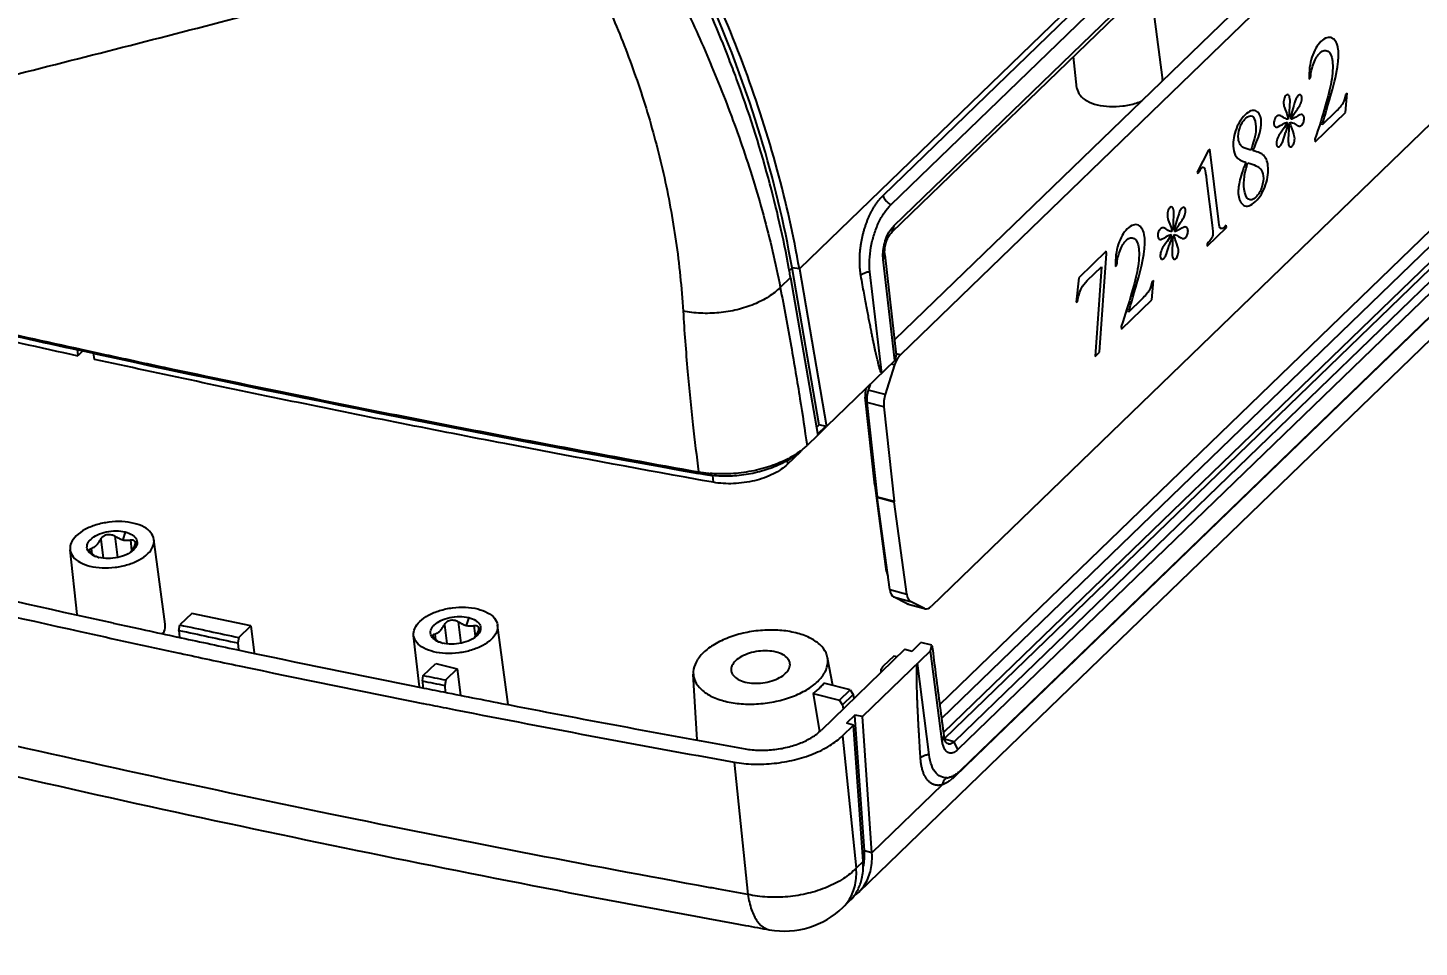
# Model space of a CAD drawing. Header units: millimetres. Extents: x 0 to 4083, y 0 to 1644.
# Drawn here: x 3794.7 to 3868.8, y 1291.4 to 1340.3 of the extents above; entities that cross this region are included whole.
import ezdxf

# ---------------------------------------------------------------- set-up
doc = ezdxf.new("R2010")
doc.units = ezdxf.units.MM
doc.layers.get('0').update_dxf_attribs({"linetype": 'CONTINUOUS'})
doc.layers.get('Defpoints').update_dxf_attribs({"linetype": 'CONTINUOUS'})
doc.layers.add('dim', color=3, linetype='CONTINUOUS', lineweight=9)
doc.styles.add('longtou', font='romand.shx', dxfattribs={"width": 0.8, "bigfont": 'fangsong.shx'})
doc.dimstyles.new('YanXiu', dxfattribs={"dimtxt": 2.5, "dimasz": 2.2, "dimexe": 1, "dimexo": 0, "dimgap": 0.66, "dimtad": 0, "dimzin": 0, "dimdsep": 46, "dimtxsty": 'longtou', "dimblk": 'CLOSEDBLANK', "dimcen": 0, "dimclrd": 3, "dimclre": 3, "dimclrt": 7, "dimadec": 0, "dimazin": 0, "dimtfac": 1, "dimtdec": 4, "dimtofl": 0, "dimtmove": 0, "dimatfit": 3, "dimldrblk": 'CLOSEDBLANK', "dimfxl": 0, "dimtolj": 1, "dimtzin": 0, "dimlwd": 0, "dimlwe": 0, "dimarcsym": 0})

# ---------------------------------------------------------------- blocks, each defined once
blk = doc.blocks.new('u8')
at = {"color": 7, "linetype": 'Continuous'}
for p, q in [((84.272, 107.312), (39.076, 63.592)), ((44.043, 67.956), (77.932, 100.737)), ((44.494, 67.394), (78.43, 100.222)), ((44.54, 65.76), (79.933, 99.996)), ((44.658, 66.138), (80.051, 100.374)), ((78.995, 92.566), (44.703, 59.394)), ((80.013, 92.334), (45.048, 58.512)), ((60.556, 74.912), (59.892, 79.926)), ((81.831, 77.442), (46.866, 43.619)), ((55.489, 74.294), (55.282, 76.151)), ((87.785, 70.449), (42.589, 26.73)), ((47.376, 37.819), (81.159, 70.498)), ((47.484, 36.991), (81.925, 70.307)), ((47.651, 35.814), (83.025, 70.033)), ((47.592, 36.161), (82.027, 69.471)), ((83.644, 69.879), (48.233, 35.625)), ((83.864, 69.417), (48.453, 35.163)), ((83.679, 67.827), (48.268, 33.573)), ((83.667, 67.839), (48.595, 33.912)), ((44.658, 66.138), (44.54, 65.76)), ((44.036, 64.144), (44.129, 64.426)), ((44.129, 64.43), (44.806, 58.491)), ((38.642, 63.663), (38.464, 63.49)), ((39.076, 63.592), (38.642, 63.663)), ((40.25, 54.36), (38.642, 63.663)), ((39.076, 63.592), (40.687, 54.267)), ((43.957, 57.431), (43.248, 63.42)), ((44.72, 58.169), (44.036, 64.144)), ((38.554, 63.087), (37.946, 62.499)), ((38.554, 63.087), (40.165, 53.762)), ((-3.748, 58.917), (-3.502, 58.863)), ((-3.278, 58.762), (-3.592, 58.459)), ((-3.18, 58.71), (-3.519, 58.784)), ((-3.502, 58.863), (-3.163, 58.789)), ((-2.542, 58.57), (-3.18, 58.71)), ((-3.163, 58.789), (-2.881, 58.727)), ((-2.881, 58.727), (-2.525, 58.649)), ((-2.615, 58.245), (-2.673, 58.627)), ((44.806, 58.491), (44.72, 58.169)), ((45.048, 58.512), (44.797, 58.571)), ((44.72, 58.169), (40.687, 54.267)), ((44.712, 57.917), (44.156, 56.17)), ((44.712, 57.917), (44.51, 57.965)), ((42.976, 56.013), (43.068, 55.99)), ((43.548, 50.811), (42.976, 56.013)), ((43.255, 56.752), (43.152, 56.426)), ((44.156, 56.17), (43.152, 56.426)), ((43.21, 56.708), (43.239, 56.701)), ((44.071, 55.437), (43.067, 55.693)), ((43.067, 55.693), (43.68, 50.115)), ((44.071, 55.437), (44.685, 49.851)), ((40.238, 54.363), (40.086, 54.217)), ((40.687, 54.267), (40.237, 54.363)), ((40.165, 53.762), (39.529, 53.147)), ((40.626, 54.28), (40.154, 53.823)), ((40.163, 53.764), (40.685, 54.27)), ((38.383, 52.043), (39.158, 52.792)), ((38.359, 52.27), (38.383, 52.043)), ((33.357, 51.084), (33.039, 51.141)), ((33.422, 51.437), (33.104, 51.494)), ((33.986, 50.971), (33.357, 51.084)), ((33.422, 51.437), (33.406, 51.556)), ((33.932, 51.376), (33.986, 50.971)), ((43.548, 50.811), (43.605, 50.796)), ((43.552, 50.782), (43.609, 50.767)), ((44.236, 45.688), (43.552, 50.782)), ((43.68, 50.115), (44.685, 49.851)), ((43.684, 50.086), (44.689, 49.822)), ((44.418, 44.624), (43.684, 50.086)), ((45.424, 44.353), (44.689, 49.822)), ((-1.411, 47.791), (-1.254, 46.525)), ((-0.79, 48.033), (-0.935, 47.569)), ((-3.625, 43.152), (-4.052, 46.983)), ((-2.806, 47.06), (-2.762, 46.741)), ((-2.233, 47.614), (-2.093, 46.491)), ((-0.483, 47.56), (-0.416, 46.928)), ((1.576, 42.576), (0.911, 47.589)), ((44.236, 45.688), (44.276, 45.677)), ((44.418, 44.624), (45.424, 44.353)), ((44.645, 44.193), (45.651, 43.922)), ((45.457, 43.78), (44.645, 44.193)), ((45.457, 43.78), (46.471, 43.505)), ((45.504, 43.762), (45.457, 43.78)), ((45.504, 43.762), (46.469, 43.5)), ((46.471, 43.505), (45.651, 43.922)), ((3.15, 43.218), (2.446, 42.536)), ((6.637, 42.472), (3.15, 43.218)), ((19.526, 42.968), (19.381, 42.504)), ((46.471, 43.505), (46.518, 43.487)), ((-1.501, 42.648), (-0.755, 42.484)), ((-0.755, 42.484), (0.086, 42.301)), ((0.086, 42.301), (0.404, 42.231)), ((2.389, 42.214), (2.446, 42.536)), ((2.389, 42.214), (2.424, 41.809)), ((5.933, 41.79), (6.637, 42.472)), ((6.637, 42.472), (6.832, 40.874)), ((17.511, 41.995), (17.554, 41.676)), ((18.083, 42.549), (18.223, 41.426)), ((18.905, 42.726), (19.062, 41.46)), ((19.833, 42.495), (19.901, 41.863)), ((21.849, 37.834), (21.227, 42.524)), ((5.933, 41.79), (5.876, 41.467)), ((5.876, 41.467), (5.911, 41.062)), ((16.603, 38.875), (16.264, 41.918)), ((45.745, 40.986), (46.267, 41.491)), ((46.92, 41.329), (46.267, 41.491)), ((46.831, 41.007), (46.92, 41.329)), ((46.92, 41.329), (46.96, 41.024)), ((2.414, 40.866), (2.453, 40.858)), ((45.318, 41.092), (40.362, 36.298)), ((41.047, 38.957), (40.743, 40.597)), ((42.803, 37.11), (46.831, 41.007)), ((44.656, 40.693), (44.034, 40.09)), ((44.854, 40.643), (44.656, 40.693)), ((45.318, 41.092), (45.745, 40.986)), ((47.53, 35.635), (46.831, 41.007)), ((16.781, 39.221), (16.838, 39.543)), ((16.838, 39.543), (17.572, 40.254)), ((17.572, 40.254), (18.842, 39.937)), ((18.842, 39.937), (18.162, 39.279)), ((18.842, 39.937), (19.042, 38.376)), ((33.037, 35.736), (32.806, 39.629)), ((43.886, 39.771), (43.89, 39.711)), ((46.75, 34.845), (46.068, 40.269)), ((16.781, 39.221), (16.814, 38.832)), ((18.162, 39.279), (18.105, 38.957)), ((18.105, 38.957), (18.139, 38.561)), ((42.084, 38.698), (40.52, 39.088)), ((41.452, 38.088), (42.084, 38.698)), ((42.084, 38.698), (42.254, 38.426)), ((16.817, 37.891), (16.858, 37.883)), ((39.888, 38.478), (41.452, 38.088)), ((39.888, 38.478), (40.263, 36.217)), ((41.62, 37.812), (41.452, 38.088)), ((41.62, 37.812), (42.254, 38.426)), ((42.254, 38.426), (42.3, 38.172)), ((41.62, 37.812), (41.663, 37.556)), ((42.365, 37.203), (41.87, 36.724)), ((42.803, 37.11), (42.365, 37.203)), ((42.928, 29.165), (42.365, 37.203)), ((43.367, 29.051), (42.803, 37.11)), ((41.631, 35.977), (42.28, 36.605)), ((42.28, 36.605), (41.87, 36.724)), ((42.844, 28.546), (42.28, 36.605)), ((41.631, 35.977), (42.437, 28.152)), ((47.53, 35.635), (47.621, 35.943)), ((48.233, 35.625), (47.663, 35.767)), ((48.453, 35.163), (48.233, 35.625)), ((35.226, 34.415), (36.029, 26.591)), ((47.531, 33.079), (43.367, 29.051)), ((42.928, 29.165), (42.809, 29.05)), ((43.367, 29.051), (42.928, 29.165)), ((42.844, 28.546), (42.437, 28.152)), ((33.887, 26.978), (33.811, 26.992)), ((33.913, 26.973), (33.887, 26.978)), ((34.289, 26.905), (33.913, 26.973)), ((42.067, 26.225), (41.66, 25.831)), ((37.3, 24.504), (37.3, 24.504))]:
    blk.add_line(p, q, dxfattribs=at)
at = {"color": 4, "linetype": 'Continuous'}
for p, q in [((69.226, 74.819), (69.307, 74.896)), ((71.369, 72.84), (71.468, 73.993)), ((71.468, 73.993), (71.383, 73.91)), ((69.581, 71.111), (71.369, 72.84)), ((70.781, 72.883), (69.989, 72.117)), ((65.779, 70.622), (65.354, 70.765)), ((69.563, 71.263), (69.581, 71.111)), ((63.275, 70.611), (62.607, 69.314)), ((63.348, 70.682), (63.275, 70.611)), ((63.855, 66.535), (63.348, 70.682)), ((62.607, 69.314), (62.655, 69.234)), ((63.162, 68.831), (63.485, 66.185)), ((63.201, 64.94), (64.342, 66.043)), ((64.342, 66.043), (64.326, 66.177)), ((63.185, 65.074), (63.201, 64.94)), ((57.227, 64.647), (55.6, 63.074)), ((56.827, 58.66), (57.244, 64.51)), ((57.244, 64.51), (57.227, 64.647)), ((56.106, 62.904), (56.941, 63.711)), ((56.941, 63.711), (56.576, 58.418)), ((57.773, 63.739), (57.853, 63.817)), ((55.6, 63.074), (55.451, 61.631)), ((59.915, 61.761), (60.015, 62.913)), ((60.015, 62.913), (59.93, 62.831)), ((58.128, 60.032), (59.915, 61.761)), ((59.327, 61.803), (58.535, 61.037)), ((55.451, 61.631), (55.521, 61.654)), ((58.109, 60.184), (58.128, 60.032)), ((44.72, 58.169), (44.806, 58.491)), ((56.576, 58.418), (56.827, 58.66))]:
    blk.add_line(p, q, dxfattribs=at)
for centre, start, end in [((71.933, 70.494), 156.5701, 164.23491), ((65.061, 63.847), 156.57003, 164.2349)]:
    blk.add_arc(centre, 4.272, start, end, dxfattribs=at)
at = {"color": 7, "linetype": 'Continuous'}
for centre, radius, start, end in [((-21.346, 52.736), 60.787, 9.9764, 10.31536), ((-21.05, 52.788), 60.487, 9.80333, 9.97626), ((196.449, 970.614), 933.499, 257.206985, 257.630587), ((196.546, 972.635), 935.414, 257.228592, 257.635864), ((196.547, 967.824), 931.129, 257.163216, 257.587885), ((204.961, 1010.549), 974.331, 257.703535, 259.840745), ((36.558, 56.27), 4.312, 306.69546, 309.61332), ((36.843, 55.928), 3.866, 309.59252, 314.0043), ((34.388, 58.664), 7.191, 259.85104, 261.58954), ((34.418, 58.864), 7.394, 261.58508, 262.33083), ((34.459, 59.179), 7.712, 262.34566, 265.15048), ((195.515, 939.099), 917.845, 256.105531, 257.604946), ((194.686, 938.058), 917.562, 256.140405, 257.529449), ((-2.55, 47.182), 0.512, 211.23656, 212.88082), ((-2.959, 47.671), 0.629, 284.09708, 296.08378), ((-0.835, 47.538), 0.779, 322.47069, 325.64571), ((-2.144, 47.652), 1.138, 238.83387, 243.89045), ((-2.099, 47.742), 1.239, 243.84331, 245.32927), ((-2.064, 47.82), 1.325, 245.34812, 248.40313), ((-1.914, 48.271), 1.8, 254.96436, 256.00464), ((200.364, 963.355), 943.488, 257.524495, 257.888962), ((201.175, 964.516), 943.885, 257.718946, 257.836787), ((202.29, 967.513), 946.647, 257.809214, 258.025048), ((202.298, 967.642), 946.447, 257.80962, 258.025501), ((17.357, 42.606), 0.629, 284.09708, 296.08379), ((19.481, 42.473), 0.779, 322.47069, 325.64571), ((202.283, 969.666), 949.152, 257.836895, 258.052556), ((17.766, 42.117), 0.512, 211.23656, 212.88082), ((18.172, 42.587), 1.138, 238.83387, 243.89045), ((18.217, 42.677), 1.239, 243.84331, 245.32927), ((18.252, 42.755), 1.325, 245.34812, 248.40313), ((18.402, 43.206), 1.8, 254.96436, 256.00464), ((202.23, 972.034), 952.366, 257.89116, 258.105702), ((204.906, 982.145), 961.904, 258.053589, 258.716805), ((204.792, 984.255), 964.852, 258.106407, 258.765614), ((44.186, 39.796), 0.301, 184.63823, 194.69043), ((208.043, 997.817), 977.887, 258.79532, 259.029392), ((210.19, 1011.656), 992.779, 258.848489, 259.84937), ((210.986, 1013.139), 993.489, 259.030943, 259.848168), ((48.394, 35.998), 0.772, 195.79183, 201.39751), ((47.74, 34.337), 0.848, 275.3305, 279.64891), ((47.739, 34.345), 0.855, 279.64233, 285.07435), ((46.565, 35.237), 2.378, 305.80007, 307.18169), ((46.494, 35.331), 2.495, 307.17531, 307.71908), ((40.057, 28.874), 2.878, 347.64096, 353.31564), ((40.956, 28.415), 2.347, 304.496, 308.0951), ((40.955, 28.414), 2.346, 308.12138, 314.15108), ((40.31, 28.006), 2.504, 331.12486, 332.08857), ((40.269, 28.027), 2.55, 332.09755, 335.09433), ((38.184, 29.425), 5, 259.81567, 314.0598), ((39.97, 27.571), 2.426, 314.18669, 328.84614)]:
    blk.add_arc(centre, radius, start, end, dxfattribs=at)
for centre, major_axis, ratio, start_param, end_param in [((335.047, 1546.902), (-219.493, 6990.11), 0.056349, -4.499635, -4.49958), ((45.151, 57.675), (0.242, 0.97), 0.488808, 6.947807, 7.724353), ((43.5, 56.504), (0.242, 0.97), 0.488839, -4.592914, -4.06515), ((43.591, 56.184), (0.242, 0.97), 0.488839, 1.441489, 2.218036), ((44.595, 55.928), (0.242, 0.97), 0.488839, 1.441489, 2.218036), ((44.072, 51.302), (0.242, 0.97), 0.488782, -4.065036, -4.030135), ((44.205, 50.606), (0.242, 0.97), 0.488782, -4.065036, -4.030135), ((45.209, 50.342), (0.242, 0.97), 0.488782, -4.065036, -4.030135), ((44.757, 46.208), (0.242, 0.97), 0.488717, -4.030068, -3.686478), ((44.938, 45.144), (0.242, 0.97), 0.488717, -4.030068, -3.253521), ((45.944, 44.873), (0.242, 0.97), 0.488717, -4.030068, -3.253521), ((46.764, 44.456), (0.242, 0.97), 0.48869, -3.150659, -2.477047)]:
    blk.add_ellipse(centre, major_axis=major_axis, ratio=ratio, start_param=start_param, end_param=end_param, dxfattribs=at)
for points, start_tangent, end_tangent in [([(34.92, 76.01), (32.873, 80.803), (29.856, 86.645)], (-0.361393, 0.932414), (-0.493185, 0.869925)), ([(38.642, 63.663), (36.78, 71.447), (33.885, 79.291), (30.151, 86.793)], (-0.170266, 0.985398), (-0.490285, 0.871562)), ([(39.076, 63.592), (37.768, 69.464), (35.868, 75.391), (33.395, 81.308), (30.379, 87.15)], (-0.170266, 0.985398), (-0.493185, 0.869925)), ([(-17.016, 76.583), (-10.055, 78.312), (-3.048, 80.089), (4.006, 81.915), (11.103, 83.789), (18.244, 85.711), (19.003, 85.918)], (0.971125, 0.238572), (0.964893, 0.262644)), ([(28.899, 85.719), (29.854, 83.982), (30.782, 82.218), (31.684, 80.424), (32.558, 78.593), (33.399, 76.726), (34.203, 74.821), (34.965, 72.875), (35.681, 70.888), (36.345, 68.857), (36.949, 66.779), (37.488, 64.651), (37.946, 62.499)], (0.490065, -0.871686), (0.189038, -0.98197)), ([(25.435, 83.704), (26.339, 82.041), (27.188, 80.337), (27.982, 78.592), (28.719, 76.802), (29.396, 74.972), (30.01, 73.101), (30.559, 71.191), (31.038, 69.242), (31.445, 67.256), (31.777, 65.232), (32.031, 63.17), (32.201, 61.099)], (0.491216, -0.871038), (0.061775, -0.99809)), ([(-17.193, 72.645), (-10.202, 74.367), (-3.164, 76.138), (3.92, 77.957), (11.048, 79.825), (18.221, 81.741), (20.888, 82.463)], (0.971589, 0.236675), (0.965057, 0.26204)), ([(38.459, 63.621), (37.246, 68.958), (35.345, 74.885), (34.92, 76.01)], (-0.179063, 0.983838), (-0.361393, 0.932414)), ([(60.552, 74.693), (60.556, 74.912)], (0.158921, 0.987291), (-0.130098, 0.991501)), ([(55.489, 74.293), (55.492, 74.273), (55.675, 73.868), (56.088, 73.535), (56.69, 73.305)], (0.108138, -0.994136), (0.9703, -0.241905)), ([(56.69, 73.305), (57.423, 73.202), (58.214, 73.235), (58.988, 73.401), (59.339, 73.528)], (0.9703, -0.241905), (0.923389, 0.383866)), ([(42.714, 63.213), (42.687, 63.389), (42.667, 63.569), (42.653, 63.753), (42.646, 63.942), (42.645, 64.135), (42.65, 64.33), (42.662, 64.528), (42.68, 64.727), (42.705, 64.928), (42.735, 65.128), (42.772, 65.328), (42.815, 65.527), (42.863, 65.724), (42.918, 65.92), (42.978, 66.112), (43.043, 66.3), (43.114, 66.484), (43.189, 66.664), (43.27, 66.837), (43.354, 67.004), (43.443, 67.165), (43.535, 67.318), (43.631, 67.463), (43.73, 67.6), (43.832, 67.728), (43.937, 67.847), (44.043, 67.956)], (-0.169316, 0.985562), (0.718749, 0.69527)), ([(44.494, 67.394), (44.286, 67.535), (44.126, 67.734), (44.043, 67.956)], (-0.907828, 0.419343), (-0.170266, 0.985398)), ([(43.248, 63.42), (43.225, 64.119), (43.309, 64.868), (43.492, 65.618), (43.763, 66.318), (44.105, 66.924), (44.494, 67.394)], (-0.114027, 0.993478), (0.718749, 0.69527)), ([(44.235, 65.467), (44.43, 65.852)], (0.374397, 0.927269), (0.535918, 0.84427)), ([(44.43, 65.852), (44.658, 66.138)], (0.535918, 0.84427), (0.717352, 0.696711)), ([(44.027, 64.564), (44.095, 65.022), (44.235, 65.467)], (0.066162, 0.997809), (0.374397, 0.927269)), ([(44.129, 64.43), (44.122, 64.71), (44.166, 65.016), (44.259, 65.313), (44.389, 65.57), (44.54, 65.76)], (-0.12169, 0.992568), (0.718121, 0.695918)), ([(44.036, 64.144), (44.027, 64.564)], (-0.117486, 0.993075), (0.066162, 0.997809)), ([(44.039, 64.118), (44.084, 64.272), (44.129, 64.426)], (0.266931, 0.963716), (0.29797, 0.954575)), ([(43.248, 63.42), (43.04, 63.382), (42.854, 63.31), (42.714, 63.214)], (-0.99565, -0.09317), (-0.730619, -0.682785)), ([(43.957, 57.431), (43.914, 57.461), (43.884, 57.533), (43.854, 57.617), (43.824, 57.715), (43.792, 57.824), (43.76, 57.945), (43.727, 58.077), (43.692, 58.219), (43.656, 58.372), (43.618, 58.537), (43.578, 58.716), (43.536, 58.911), (43.491, 59.124), (43.442, 59.357), (43.39, 59.612), (43.334, 59.89), (43.274, 60.196), (43.209, 60.528), (43.14, 60.888), (43.067, 61.275), (42.989, 61.694), (42.905, 62.152), (42.814, 62.652), (42.714, 63.213)], (-0.84831, 0.5295), (-0.174972, 0.984573)), ([(37.946, 62.499), (37.268, 61.955), (36.402, 61.507), (35.4, 61.182), (34.322, 61), (33.234, 60.972), (32.201, 61.099)], (-0.699271, -0.714857), (-0.979345, 0.202196)), ([(37.946, 62.499), (38.59, 59.022), (39.112, 55.909), (39.529, 53.147)], (0.190446, -0.981698), (0.139706, -0.990193)), ([(32.201, 61.099), (32.465, 57.529), (32.779, 54.365), (33.121, 51.585)], (0.061699, -0.998095), (0.136404, -0.990653)), ([(-2.525, 58.649), (1.521, 57.777), (17.22, 54.566), (33.121, 51.585)], (0.977089, -0.212833), (0.984336, -0.176303)), ([(33.039, 51.141), (21.664, 53.257), (9.462, 55.682), (-2.615, 58.245)], (-0.984169, 0.177231), (-0.976853, 0.213913)), ([(33.811, 26.992), (11.439, 31.326), (-12.652, 36.615), (-36.625, 42.557), (-60.819, 49.294), (-84.15, 56.553)], (-0.983867, 0.178903), (-0.950152, 0.311788)), ([(-82.724, 54.429), (-59.907, 47.321), (-36.459, 40.766), (-12.417, 34.772), (12.182, 29.349), (35.895, 24.757)], (0.950152, -0.311788), (0.984013, -0.178095)), ([(39.124, 52.827), (38.812, 52.559), (38.449, 52.31), (38.037, 52.082)], (-0.718749, -0.695269), (-0.894464, -0.447141)), ([(39.135, 52.813), (38.768, 52.565)], (-0.801581, -0.597886), (-0.851296, -0.524686)), ([(38.037, 52.082), (37.588, 51.88), (36.592, 51.561), (35.521, 51.376), (34.979, 51.337), (34.443, 51.334), (33.923, 51.367), (33.422, 51.437)], (-0.894464, -0.447141), (-0.98434, 0.176282)), ([(38.768, 52.565), (37.8, 52.081), (36.683, 51.725), (35.483, 51.516), (34.272, 51.469), (33.807, 51.495)], (-0.851296, -0.524686), (-0.996397, 0.084812)), ([(38.383, 52.043), (38.007, 51.739), (37.544, 51.469), (37.013, 51.242), (36.43, 51.067), (35.815, 50.95), (35.188, 50.894), (34.571, 50.901), (33.986, 50.971)], (-0.718749, -0.695269), (-0.984339, 0.176288)), ([(-0.263, 48.542), (-0.981, 48.643), (-1.757, 48.611), (-2.514, 48.448), (-3.179, 48.171), (-3.686, 47.806), (-3.986, 47.39), (-4.052, 46.983)], (-0.9703, 0.241905), (0.108153, -0.994134)), ([(-2.988, 46.917), (-3.015, 46.968), (-3.052, 47.121), (-3.034, 47.281), (-2.96, 47.441), (-2.833, 47.594), (-2.437, 47.858), (-1.912, 48.035), (-1.333, 48.095), (-0.79, 48.033)], (-0.5185, 0.855078), (0.9703, -0.241905)), ([(-2.233, 47.614), (-2.116, 47.759), (-1.957, 47.854), (-1.781, 47.891), (-1.594, 47.872), (-1.411, 47.791)], (0.480415, 0.877041), (0.839817, -0.54287)), ([(-1.411, 47.791), (-1.175, 47.657), (-0.935, 47.569)], (0.839817, -0.54287), (0.9703, -0.241905)), ([(-0.79, 48.033), (-0.367, 47.854), (-0.22, 47.73), (-0.125, 47.589), (-0.087, 47.436), (-0.087, 47.384)], (0.9703, -0.241905), (-0.057854, -0.998325)), ([(0.911, 47.589), (0.91, 47.595), (0.731, 47.991), (0.327, 48.317), (-0.263, 48.542)], (-0.130111, 0.991499), (-0.9703, 0.241905)), ([(-4.052, 46.983), (-4.05, 46.963), (-3.87, 46.567), (-3.466, 46.24), (-2.876, 46.015)], (0.108153, -0.994134), (0.9703, -0.241905)), ([(-2.734, 46.678), (-2.773, 46.703), (-2.92, 46.827), (-2.98, 46.904)], (-0.855193, 0.518309), (-0.542822, 0.839848)), ([(-2.904, 46.941), (-2.886, 47.014), (-2.806, 47.06)], (-0.08954, 0.995983), (0.969792, 0.243933)), ([(-2.861, 46.846), (-2.904, 46.938), (-2.904, 46.941)], (-0.593317, 0.804969), (-0.08954, 0.995983)), ([(-2.876, 46.015), (-2.158, 45.914), (-1.383, 45.946), (-0.625, 46.109), (0.039, 46.386), (0.547, 46.751), (0.847, 47.167), (0.911, 47.589)], (0.9703, -0.241905), (-0.130111, 0.991499)), ([(-2.682, 47.105), (-2.561, 47.183), (-2.444, 47.297), (-2.334, 47.445), (-2.233, 47.614)], (0.897836, 0.440331), (0.480415, 0.877041)), ([(-0.935, 47.569), (-0.71, 47.54), (-0.483, 47.56)], (0.9703, -0.241905), (0.98253, 0.186104)), ([(-0.367, 46.909), (-0.622, 46.74)], (-0.766022, -0.642814), (-0.883222, -0.468956)), ([(-0.289, 47.13), (-0.396, 46.953), (-0.509, 46.805)], (-0.486034, -0.87394), (-0.660241, -0.751053)), ([(-0.483, 47.56), (-0.344, 47.56), (-0.253, 47.51), (-0.211, 47.419), (-0.21, 47.409)], (0.98253, 0.186104), (0.119963, -0.992778)), ([(-0.217, 47.063), (-0.306, 46.964), (-0.367, 46.909)], (-0.608877, -0.793264), (-0.766022, -0.642814)), ([(-0.21, 47.409), (-0.222, 47.289), (-0.289, 47.13)], (0.119963, -0.992778), (-0.486034, -0.87394)), ([(-0.087, 47.384), (-0.106, 47.276), (-0.179, 47.117), (-0.192, 47.098)], (-0.057854, -0.998325), (-0.564008, -0.82577)), ([(-2.764, 46.743), (-2.861, 46.846)], (-0.754081, 0.656781), (-0.593317, 0.804969)), ([(-2.611, 46.63), (-2.764, 46.743)], (-0.842542, 0.53863), (-0.754081, 0.656781)), ([(-2.381, 46.532), (-2.551, 46.588)], (-0.965748, 0.259482), (-0.929645, 0.368456)), ([(-0.622, 46.74), (-0.702, 46.7), (-1.228, 46.523), (-1.806, 46.462), (-2.35, 46.524)], (-0.883222, -0.468956), (-0.9703, 0.241905)), ([(16.264, 41.918), (16.33, 42.325), (16.63, 42.741), (17.137, 43.106), (17.802, 43.383), (18.559, 43.546), (19.335, 43.578), (20.053, 43.477)], (-0.108153, 0.994134), (0.9703, -0.241905)), ([(17.329, 41.852), (17.302, 41.903), (17.264, 42.056), (17.283, 42.216), (17.356, 42.376), (17.483, 42.529), (17.879, 42.793), (18.404, 42.97), (18.983, 43.03), (19.526, 42.968)], (-0.5185, 0.855078), (0.9703, -0.241905)), ([(18.083, 42.549), (18.2, 42.694), (18.359, 42.789), (18.535, 42.826), (18.722, 42.807), (18.905, 42.726)], (0.480415, 0.877041), (0.839817, -0.54287)), ([(19.526, 42.968), (19.949, 42.789), (20.096, 42.665), (20.191, 42.524), (20.229, 42.371), (20.229, 42.319)], (0.9703, -0.241905), (-0.057854, -0.998325)), ([(20.053, 43.477), (20.643, 43.252), (21.047, 42.926), (21.226, 42.53), (21.227, 42.524)], (0.9703, -0.241905), (0.130111, -0.991499)), ([(1.446, 42.019), (1.51, 42.145), (1.576, 42.576)], (0.509785, 0.860302), (-0.130098, 0.991501)), ([(17.412, 41.876), (17.43, 41.949), (17.511, 41.995)], (-0.08954, 0.995983), (0.969792, 0.243933)), ([(21.227, 42.524), (21.163, 42.102), (20.863, 41.686), (20.355, 41.321), (19.691, 41.044), (18.934, 40.881), (18.158, 40.849), (17.44, 40.95)], (0.130111, -0.991499), (-0.9703, 0.241905)), ([(17.634, 42.04), (17.755, 42.118), (17.872, 42.232), (17.982, 42.38), (18.083, 42.549)], (0.897836, 0.440331), (0.480415, 0.877041)), ([(18.905, 42.726), (19.141, 42.592), (19.381, 42.504)], (0.839817, -0.54287), (0.9703, -0.241904)), ([(19.381, 42.504), (19.606, 42.475), (19.833, 42.495)], (0.9703, -0.241904), (0.98253, 0.186104)), ([(20.027, 42.065), (19.92, 41.888), (19.807, 41.74)], (-0.486034, -0.87394), (-0.660241, -0.751053)), ([(19.833, 42.495), (19.972, 42.495), (20.063, 42.445), (20.105, 42.354), (20.106, 42.344)], (0.98253, 0.186104), (0.119963, -0.992778)), ([(20.099, 41.998), (20.01, 41.899), (19.949, 41.844)], (-0.608877, -0.793264), (-0.766022, -0.642814)), ([(20.106, 42.344), (20.094, 42.224), (20.027, 42.065)], (0.119963, -0.992778), (-0.486034, -0.87394)), ([(20.229, 42.319), (20.21, 42.211), (20.137, 42.052), (20.124, 42.033)], (-0.057854, -0.998325), (-0.564008, -0.82577)), ([(38.873, 42.063), (37.926, 42.213), (36.9, 42.214), (35.867, 42.068), (34.896, 41.783), (34.053, 41.38), (33.397, 40.886), (32.972, 40.334), (32.806, 39.762), (32.807, 39.629)], (-0.9703, 0.241905), (0.0641, -0.997943)), ([(40.742, 40.597), (40.655, 40.874), (40.286, 41.37), (39.678, 41.776), (38.873, 42.063)], (-0.183113, 0.983092), (-0.9703, 0.241905)), ([(17.44, 40.95), (16.85, 41.175), (16.446, 41.502), (16.267, 41.898), (16.264, 41.918)], (-0.9703, 0.241905), (-0.108153, 0.994134)), ([(17.583, 41.613), (17.543, 41.638), (17.397, 41.762), (17.336, 41.839)], (-0.855193, 0.518309), (-0.542822, 0.839848)), ([(17.455, 41.781), (17.412, 41.873), (17.412, 41.876)], (-0.593317, 0.804969), (-0.08954, 0.995983)), ([(17.552, 41.678), (17.455, 41.781)], (-0.754081, 0.656781), (-0.593317, 0.804969)), ([(17.705, 41.565), (17.552, 41.678)], (-0.842542, 0.53863), (-0.754081, 0.656781)), ([(17.935, 41.467), (17.765, 41.523)], (-0.965748, 0.259482), (-0.929645, 0.368456)), ([(19.694, 41.675), (19.614, 41.635), (19.088, 41.458), (18.51, 41.397), (17.967, 41.459)], (-0.883222, -0.468956), (-0.9703, 0.241905)), ([(19.949, 41.844), (19.694, 41.675)], (-0.766022, -0.642814), (-0.883222, -0.468956)), ([(34.693, 38.02), (35.641, 37.87), (36.666, 37.868), (37.7, 38.015), (38.671, 38.299), (39.513, 38.703), (40.169, 39.197), (40.595, 39.749), (40.761, 40.321), (40.742, 40.597)], (0.9703, -0.241905), (-0.183113, 0.983092)), ([(37.698, 40.926), (37.195, 40.997), (36.652, 40.974), (36.122, 40.86), (35.657, 40.666), (35.302, 40.411), (35.092, 40.119), (35.046, 39.829)], (-0.9703, 0.241905), (0.119106, -0.992882)), ([(38.52, 40.254), (38.519, 40.263), (38.394, 40.54), (38.111, 40.768), (37.698, 40.926)], (-0.119106, 0.992882), (-0.9703, 0.241905)), ([(46.96, 41.024), (47.156, 39.515), (47.389, 37.72), (47.621, 35.939)], (0.128728, -0.99168), (0.129399, -0.991593)), ([(16.838, 39.543), (17.5, 39.411), (18.162, 39.279)], (0.980581, -0.196114), (0.980853, -0.194749)), ([(32.807, 39.629), (32.911, 39.209), (33.28, 38.713), (33.888, 38.307), (34.693, 38.02)], (0.0641, -0.997943), (0.9703, -0.241905)), ([(35.046, 39.829), (35.047, 39.82), (35.173, 39.543), (35.456, 39.314), (35.869, 39.157)], (0.119106, -0.992882), (0.9703, -0.241905)), ([(35.869, 39.157), (36.371, 39.086), (36.914, 39.109), (37.444, 39.223), (37.909, 39.417), (38.265, 39.672), (38.475, 39.963), (38.52, 40.254)], (0.9703, -0.241905), (-0.119106, 0.992882)), ([(44.034, 40.09), (43.923, 39.945), (43.885, 39.793), (43.886, 39.771)], (-0.718749, -0.695269), (0.079724, -0.996817)), ([(46.24, 34.653), (46.207, 35.178), (46.179, 35.651), (46.153, 36.086), (46.131, 36.487), (46.111, 36.857), (46.094, 37.197), (46.079, 37.511), (46.066, 37.8), (46.055, 38.066), (46.045, 38.312), (46.037, 38.538), (46.031, 38.747), (46.026, 38.939), (46.022, 39.115), (46.019, 39.278), (46.017, 39.427), (46.017, 39.565), (46.017, 39.691), (46.019, 39.806), (46.022, 39.913), (46.026, 40.008), (46.034, 40.12), (46.068, 40.269)], (-0.063527, 0.99798), (0.214147, 0.976801)), ([(16.701, 38.833), (18.026, 38.569)], (0.980668, -0.195678), (0.980939, -0.194317)), ([(16.781, 39.221), (17.443, 39.088), (18.105, 38.957)], (0.980579, -0.196124), (0.980851, -0.194761)), ([(39.888, 38.478), (40.133, 38.672), (40.344, 38.877), (40.52, 39.088)], (0.808785, 0.588104), (0.591197, 0.806528)), ([(16.858, 37.883), (18.182, 37.621)], (0.980842, -0.194805), (0.98111, -0.193448)), ([(35.876, 35.204), (36.681, 35.123), (37.53, 35.156), (38.369, 35.302), (39.151, 35.551), (39.829, 35.89), (40.362, 36.298)], (0.984339, -0.176286), (0.718749, 0.695269)), ([(35.226, 34.415), (36.364, 34.3), (37.59, 34.347), (38.787, 34.555), (39.901, 34.911), (40.88, 35.401), (41.631, 35.977)], (0.98434, -0.176281), (0.718749, 0.695269)), ([(47.621, 35.943), (47.574, 35.8), (47.527, 35.658)], (-0.296487, -0.955037), (-0.326072, -0.945345)), ([(47.575, 35.413), (47.53, 35.635)], (-0.273662, 0.961826), (-0.125429, 0.992103)), ([(48.453, 35.163), (48.209, 34.992), (47.97, 34.956), (47.764, 35.063), (47.613, 35.3), (47.575, 35.413)], (-0.718946, -0.695066), (-0.273662, 0.961826)), ([(47.651, 35.788), (47.621, 35.939)], (-0.273244, 0.961945), (-0.120888, 0.992666)), ([(47.891, 35.491), (47.775, 35.558), (47.675, 35.716)], (-0.96699, 0.254815), (-0.365866, 0.930667)), ([(48.233, 35.625), (48.07, 35.511), (47.911, 35.487), (47.891, 35.491)], (-0.718659, -0.695362), (-0.96699, 0.254815)), ([(46.749, 34.857), (46.549, 34.826), (46.373, 34.759), (46.239, 34.664)], (-0.998468, -0.055326), (-0.708255, -0.705957)), ([(47.531, 33.079), (47.453, 33.061), (47.376, 33.049), (47.3, 33.044), (47.226, 33.046), (47.154, 33.055), (47.083, 33.07), (47.015, 33.092), (46.948, 33.121), (46.884, 33.156), (46.822, 33.198), (46.763, 33.246), (46.706, 33.301), (46.652, 33.361), (46.601, 33.428), (46.553, 33.502), (46.507, 33.58), (46.465, 33.665), (46.426, 33.755), (46.391, 33.851), (46.359, 33.951), (46.33, 34.057), (46.305, 34.167), (46.283, 34.282), (46.265, 34.401), (46.251, 34.524), (46.24, 34.653)], (-0.96402, -0.265831), (-0.06613, 0.997811)), ([(47.819, 33.493), (47.536, 33.519), (47.174, 33.756), (46.905, 34.21), (46.75, 34.845)], (-0.995688, -0.09276), (-0.124747, 0.992189)), ([(48.595, 33.912), (48.384, 33.733)], (-0.71875, -0.695269), (-0.805837, -0.592137)), ([(47.762, 33.452), (47.61, 33.297), (47.531, 33.079)], (-0.84576, -0.533563), (-0.157345, -0.987544)), ([(47.956, 33.308), (47.938, 33.296), (47.856, 33.241), (47.775, 33.191), (47.693, 33.148), (47.612, 33.111), (47.531, 33.079)], (-0.811142, -0.58485), (-0.94477, -0.327734)), ([(48.171, 33.601), (47.961, 33.519)], (-0.892834, -0.450386), (-0.965569, -0.260147)), ([(48.268, 33.573), (48.186, 33.495), (48.103, 33.423), (48.021, 33.357)], (-0.718749, -0.695269), (-0.791034, -0.611773)), ([(48.384, 33.733), (48.171, 33.601)], (-0.805837, -0.592137), (-0.892834, -0.450386)), ([(48.28, 33.677), (48.268, 33.573)], (-0.237731, -0.971331), (0.016861, -0.999858)), ([(42.59, 26.731), (42.973, 27.212), (43.304, 28.064), (43.367, 29.051)], (0.717685, 0.696368), (-0.069779, 0.997562)), ([(42.915, 28.539), (42.928, 29.165)], (0.11717, 0.993112), (-0.069779, 0.997562)), ([(42.437, 28.152), (41.681, 27.53), (40.715, 27.022), (39.598, 26.657), (38.397, 26.457), (37.183, 26.435), (36.029, 26.591)], (-0.690462, -0.723369), (-0.976451, 0.215741)), ([(42.046, 26.316), (42.375, 27.165), (42.437, 28.152)], (0.517482, 0.855694), (-0.069779, 0.997562)), ([(42.582, 26.953), (42.796, 27.631), (42.844, 28.546)], (0.421269, 0.906936), (-0.069779, 0.997562)), ([(36.029, 26.591), (34.289, 26.905)], (-0.984266, 0.176695), (-0.983953, 0.178425)), ([(36.029, 26.591), (36.252, 25.674), (36.6, 24.99), (37.049, 24.589), (37.3, 24.507)], (0.152674, -0.988277), (0.984175, -0.177199)), ([(42.067, 26.225), (42.503, 26.797)], (0.718432, 0.695597), (0.482904, 0.875673)), ([(35.895, 24.757), (37.3, 24.503)], (0.984013, -0.178095), (0.984266, -0.176695))]:
    blk.add_spline(points, degree=3, dxfattribs=dict(at, start_tangent=start_tangent, end_tangent=end_tangent))
at = {"color": 4, "linetype": 'Continuous'}
for points in [[(70.583, 77.251), (70.389, 77.347), (70.167, 77.278), (69.921, 77.04)], [(69.921, 77.04), (69.69, 76.817), (69.515, 76.514), (69.388, 76.123)], [(69.87, 76.372), (70.033, 76.53), (70.186, 76.565), (70.328, 76.477)], [(70.942, 76.58), (70.9, 76.931), (70.78, 77.155), (70.583, 77.251)], [(70.923, 75.719), (70.965, 76.043), (70.972, 76.334), (70.942, 76.58)], [(69.388, 76.123), (69.262, 75.735), (69.208, 75.298), (69.226, 74.819)], [(69.307, 74.896), (69.332, 75.224), (69.394, 75.515), (69.495, 75.771)], [(69.495, 75.771), (69.597, 76.027), (69.72, 76.227), (69.87, 76.372)], [(70.328, 76.477), (70.47, 76.39), (70.562, 76.195), (70.6, 75.884)], [(70.6, 75.884), (70.64, 75.555), (70.615, 75.142), (70.525, 74.65)], [(70.533, 73.953), (70.729, 74.637), (70.858, 75.223), (70.923, 75.719)], [(70.525, 74.65), (70.386, 73.885), (70.066, 72.757), (69.563, 71.263)], [(67.741, 73.642), (67.712, 73.54), (67.706, 73.425), (67.721, 73.301)], [(67.721, 73.301), (67.731, 73.215), (67.776, 73.076), (67.858, 72.887)], [(67.866, 73.871), (67.813, 73.819), (67.77, 73.741), (67.741, 73.642)], [(67.999, 73.889), (67.955, 73.921), (67.911, 73.914), (67.866, 73.871)], [(68.085, 73.658), (68.07, 73.781), (68.041, 73.858), (67.999, 73.889)], [(68.08, 73.147), (68.096, 73.381), (68.098, 73.549), (68.085, 73.658)], [(68.439, 73.634), (68.395, 73.54), (68.335, 73.35), (68.257, 73.064)], [(68.402, 72.866), (68.59, 73.127), (68.702, 73.312), (68.744, 73.432)], [(68.579, 73.849), (68.528, 73.799), (68.482, 73.726), (68.439, 73.634)], [(68.712, 73.883), (68.67, 73.904), (68.626, 73.894), (68.579, 73.849)], [(68.788, 73.742), (68.779, 73.815), (68.753, 73.863), (68.712, 73.883)], [(68.744, 73.432), (68.784, 73.549), (68.799, 73.652), (68.788, 73.742)], [(69.989, 72.117), (70.064, 72.339), (70.247, 72.953), (70.533, 73.953)], [(71.218, 73.402), (71.144, 73.266), (70.998, 73.092), (70.781, 72.883)], [(71.383, 73.91), (71.348, 73.706), (71.293, 73.54), (71.218, 73.402)], [(65.436, 72.701), (65.183, 72.457), (64.996, 72.146), (64.872, 71.767)], [(65.119, 71.92), (65.197, 72.155), (65.313, 72.349), (65.466, 72.496)], [(66.066, 72.947), (65.889, 73.019), (65.679, 72.937), (65.436, 72.701)], [(65.466, 72.496), (65.618, 72.643), (65.745, 72.685), (65.852, 72.626)], [(65.852, 72.626), (65.957, 72.567), (66.026, 72.411), (66.057, 72.157)], [(66.379, 72.429), (66.346, 72.704), (66.24, 72.876), (66.066, 72.947)], [(66.325, 71.749), (66.382, 72.018), (66.402, 72.244), (66.379, 72.429)], [(67.279, 72.599), (67.234, 72.555), (67.197, 72.488), (67.17, 72.401)], [(67.445, 72.673), (67.383, 72.671), (67.328, 72.646), (67.279, 72.599)], [(67.688, 72.564), (67.587, 72.638), (67.505, 72.675), (67.445, 72.673)], [(67.982, 72.453), (67.887, 72.454), (67.787, 72.492), (67.688, 72.564)], [(67.858, 72.887), (67.915, 72.757), (67.955, 72.613), (67.982, 72.453)], [(68.074, 72.542), (68.063, 72.714), (68.063, 72.913), (68.08, 73.147)], [(68.257, 73.064), (68.205, 72.876), (68.144, 72.703), (68.074, 72.542)], [(68.132, 72.449), (68.202, 72.574), (68.291, 72.711), (68.402, 72.866)], [(68.435, 72.575), (68.319, 72.5), (68.216, 72.458), (68.132, 72.449)], [(68.812, 72.719), (68.747, 72.744), (68.62, 72.695), (68.435, 72.575)], [(68.929, 72.54), (68.918, 72.634), (68.878, 72.693), (68.812, 72.719)], [(68.901, 72.302), (68.928, 72.385), (68.938, 72.468), (68.929, 72.54)], [(64.872, 71.767), (64.748, 71.389), (64.705, 71.044), (64.744, 70.725)], [(65.039, 71.281), (65.015, 71.473), (65.042, 71.685), (65.119, 71.92)], [(65.903, 70.588), (66.127, 71.092), (66.268, 71.479), (66.325, 71.749)], [(66.057, 72.157), (66.081, 71.966), (66.077, 71.772), (66.047, 71.572)], [(67.17, 72.401), (67.144, 72.314), (67.135, 72.241), (67.143, 72.176)], [(67.143, 72.176), (67.157, 72.06), (67.202, 71.998), (67.279, 71.984)], [(67.279, 71.984), (67.328, 71.974), (67.449, 72.027), (67.64, 72.143)], [(67.693, 71.869), (67.556, 71.681), (67.469, 71.556), (67.432, 71.489)], [(67.622, 71.04), (67.669, 71.143), (67.736, 71.35), (67.822, 71.655)], [(67.64, 72.143), (67.756, 72.215), (67.858, 72.257), (67.947, 72.27)], [(67.947, 72.27), (67.865, 72.122), (67.781, 71.988), (67.693, 71.869)], [(68.023, 71.894), (68.021, 71.824), (68.013, 71.69), (67.998, 71.494)], [(68.014, 72.193), (68.02, 72.061), (68.024, 71.964), (68.023, 71.894)], [(68.105, 72.281), (68.208, 72.263), (68.297, 72.224), (68.373, 72.167)], [(68.211, 71.881), (68.161, 72.011), (68.124, 72.146), (68.105, 72.281)], [(68.363, 71.381), (68.351, 71.483), (68.3, 71.648), (68.211, 71.881)], [(68.373, 72.167), (68.488, 72.081), (68.575, 72.04), (68.635, 72.041)], [(68.635, 72.041), (68.695, 72.042), (68.749, 72.067), (68.794, 72.11)], [(68.794, 72.11), (68.839, 72.153), (68.874, 72.215), (68.901, 72.302)], [(65.142, 70.96), (65.087, 71.049), (65.054, 71.155), (65.039, 71.281)], [(65.354, 70.765), (65.267, 70.806), (65.196, 70.871), (65.142, 70.96)], [(66.047, 71.572), (66.018, 71.375), (65.929, 71.058), (65.779, 70.622)], [(67.314, 71.188), (67.29, 71.092), (67.285, 71.014), (67.292, 70.956)], [(67.292, 70.956), (67.3, 70.887), (67.326, 70.843), (67.368, 70.822)], [(67.432, 71.489), (67.375, 71.384), (67.337, 71.283), (67.314, 71.188)], [(67.368, 70.822), (67.411, 70.8), (67.456, 70.816), (67.508, 70.866)], [(67.508, 70.866), (67.548, 70.905), (67.586, 70.962), (67.622, 71.04)], [(67.998, 71.494), (67.983, 71.297), (67.984, 71.144), (67.998, 71.029)], [(67.998, 71.029), (68.012, 70.916), (68.037, 70.852), (68.075, 70.831)], [(68.075, 70.831), (68.128, 70.802), (68.182, 70.817), (68.238, 70.872)], [(68.238, 70.872), (68.278, 70.91), (68.312, 70.98), (68.34, 71.08)], [(68.34, 71.08), (68.368, 71.179), (68.375, 71.28), (68.363, 71.381)], [(64.744, 70.725), (64.769, 70.515), (64.827, 70.349), (64.92, 70.223)], [(64.92, 70.223), (65.013, 70.096), (65.198, 69.991), (65.479, 69.907)], [(66.519, 70.318), (66.412, 70.42), (66.206, 70.509), (65.903, 70.588)], [(66.787, 69.699), (66.754, 69.971), (66.664, 70.179), (66.519, 70.318)], [(62.655, 69.234), (62.744, 69.402), (62.815, 69.515), (62.869, 69.567)], [(62.869, 69.567), (62.907, 69.604), (62.943, 69.618), (62.976, 69.609)], [(62.976, 69.609), (63.008, 69.6), (63.035, 69.562), (63.054, 69.499)], [(63.054, 69.499), (63.081, 69.408), (63.118, 69.185), (63.162, 68.831)], [(65.479, 69.907), (65.292, 69.434), (65.164, 69.047), (65.1, 68.747)], [(65.392, 69.051), (65.427, 69.306), (65.496, 69.58), (65.601, 69.871)], [(65.601, 69.871), (65.973, 69.77), (66.227, 69.639), (66.363, 69.485)], [(66.363, 69.485), (66.436, 69.404), (66.484, 69.276), (66.505, 69.106)], [(66.652, 68.574), (66.783, 68.975), (66.83, 69.352), (66.787, 69.699)], [(65.1, 68.747), (65.035, 68.441), (65.017, 68.181), (65.043, 67.964)], [(65.382, 68.32), (65.354, 68.552), (65.357, 68.793), (65.392, 69.051)], [(65.63, 67.722), (65.502, 67.809), (65.42, 68.009), (65.382, 68.32)], [(66.057, 67.589), (66.321, 67.844), (66.519, 68.169), (66.652, 68.574)], [(66.425, 68.426), (66.345, 68.183), (66.226, 67.987), (66.065, 67.831)], [(66.505, 69.106), (66.531, 68.893), (66.504, 68.664), (66.425, 68.426)], [(65.043, 67.964), (65.078, 67.681), (65.182, 67.479), (65.36, 67.354)], [(65.36, 67.354), (65.536, 67.23), (65.768, 67.31), (66.057, 67.589)], [(66.065, 67.831), (65.902, 67.673), (65.759, 67.636), (65.63, 67.722)], [(60.869, 66.994), (60.84, 66.892), (60.834, 66.777), (60.849, 66.654)], [(60.849, 66.654), (60.859, 66.567), (60.904, 66.428), (60.986, 66.24)], [(60.994, 67.224), (60.941, 67.172), (60.898, 67.094), (60.869, 66.994)], [(61.126, 67.241), (61.083, 67.273), (61.039, 67.267), (60.994, 67.224)], [(61.213, 67.01), (61.198, 67.133), (61.168, 67.21), (61.126, 67.241)], [(61.208, 66.499), (61.224, 66.734), (61.226, 66.902), (61.213, 67.01)], [(61.566, 66.986), (61.522, 66.893), (61.463, 66.702), (61.385, 66.416)], [(61.53, 66.218), (61.718, 66.479), (61.83, 66.665), (61.871, 66.784)], [(61.707, 67.201), (61.656, 67.151), (61.61, 67.078), (61.566, 66.986)], [(61.84, 67.235), (61.798, 67.257), (61.754, 67.247), (61.707, 67.201)], [(61.915, 67.095), (61.907, 67.167), (61.881, 67.215), (61.84, 67.235)], [(61.871, 66.784), (61.912, 66.901), (61.926, 67.004), (61.915, 67.095)], [(58.467, 65.961), (58.237, 65.738), (58.061, 65.434), (57.934, 65.044)], [(59.129, 66.172), (58.935, 66.267), (58.713, 66.199), (58.467, 65.961)], [(59.489, 65.5), (59.446, 65.851), (59.326, 66.075), (59.129, 66.172)], [(60.407, 65.951), (60.362, 65.908), (60.325, 65.84), (60.298, 65.753)], [(60.572, 66.026), (60.51, 66.023), (60.456, 65.999), (60.407, 65.951)], [(60.815, 65.917), (60.715, 65.99), (60.632, 66.028), (60.572, 66.026)], [(61.11, 65.806), (61.015, 65.807), (60.915, 65.844), (60.815, 65.917)], [(60.986, 66.24), (61.043, 66.109), (61.083, 65.966), (61.11, 65.806)], [(61.201, 65.894), (61.191, 66.066), (61.191, 66.265), (61.208, 66.499)], [(61.385, 66.416), (61.333, 66.228), (61.272, 66.056), (61.201, 65.894)], [(61.26, 65.802), (61.33, 65.926), (61.418, 66.064), (61.53, 66.218)], [(61.563, 65.927), (61.447, 65.852), (61.344, 65.81), (61.26, 65.802)], [(61.94, 66.071), (61.875, 66.096), (61.748, 66.047), (61.563, 65.927)], [(62.057, 65.893), (62.046, 65.987), (62.006, 66.045), (61.94, 66.071)], [(62.029, 65.654), (62.056, 65.738), (62.066, 65.82), (62.057, 65.893)], [(63.485, 66.185), (63.52, 65.895), (63.534, 65.719), (63.529, 65.657)], [(63.937, 66.043), (63.916, 66.096), (63.888, 66.26), (63.855, 66.535)], [(64.045, 65.975), (63.996, 65.968), (63.959, 65.988), (63.937, 66.043)], [(64.326, 66.177), (64.187, 66.047), (64.095, 65.982), (64.045, 65.975)], [(57.934, 65.044), (57.809, 64.656), (57.754, 64.219), (57.773, 63.739)], [(58.042, 64.691), (58.143, 64.947), (58.266, 65.147), (58.416, 65.292)], [(58.416, 65.292), (58.579, 65.45), (58.733, 65.485), (58.875, 65.398)], [(58.875, 65.398), (59.017, 65.311), (59.108, 65.116), (59.146, 64.804)], [(59.469, 64.639), (59.512, 64.964), (59.519, 65.254), (59.489, 65.5)], [(60.298, 65.753), (60.271, 65.666), (60.263, 65.593), (60.271, 65.528)], [(60.271, 65.528), (60.285, 65.412), (60.33, 65.351), (60.407, 65.336)], [(60.407, 65.336), (60.455, 65.326), (60.577, 65.379), (60.768, 65.496)], [(60.821, 65.221), (60.684, 65.033), (60.596, 64.909), (60.56, 64.841)], [(60.75, 64.392), (60.797, 64.495), (60.864, 64.702), (60.95, 65.007)], [(60.768, 65.496), (60.884, 65.567), (60.986, 65.609), (61.075, 65.622)], [(61.075, 65.622), (60.993, 65.474), (60.909, 65.34), (60.821, 65.221)], [(61.151, 65.246), (61.149, 65.176), (61.14, 65.042), (61.126, 64.846)], [(61.142, 65.545), (61.148, 65.413), (61.152, 65.316), (61.151, 65.246)], [(61.339, 65.234), (61.289, 65.364), (61.252, 65.498), (61.233, 65.634)], [(61.233, 65.634), (61.336, 65.615), (61.425, 65.577), (61.501, 65.519)], [(61.491, 64.734), (61.478, 64.835), (61.428, 65.001), (61.339, 65.234)], [(61.501, 65.519), (61.615, 65.433), (61.703, 65.392), (61.763, 65.393)], [(61.763, 65.393), (61.823, 65.395), (61.877, 65.419), (61.922, 65.462)], [(61.922, 65.462), (61.967, 65.506), (62.002, 65.568), (62.029, 65.654)], [(63.455, 65.4), (63.415, 65.32), (63.323, 65.211), (63.185, 65.074)], [(63.529, 65.657), (63.52, 65.564), (63.496, 65.479), (63.455, 65.4)], [(57.853, 63.817), (57.878, 64.145), (57.94, 64.435), (58.042, 64.691)], [(59.146, 64.804), (59.186, 64.475), (59.162, 64.063), (59.072, 63.571)], [(59.08, 62.874), (59.276, 63.558), (59.404, 64.144), (59.469, 64.639)], [(60.441, 64.54), (60.418, 64.445), (60.413, 64.366), (60.42, 64.309)], [(60.42, 64.309), (60.428, 64.24), (60.453, 64.196), (60.495, 64.174)], [(60.56, 64.841), (60.502, 64.737), (60.465, 64.635), (60.441, 64.54)], [(60.495, 64.174), (60.539, 64.153), (60.584, 64.168), (60.636, 64.218)], [(60.636, 64.218), (60.676, 64.257), (60.714, 64.314), (60.75, 64.392)], [(61.126, 64.846), (61.111, 64.649), (61.112, 64.497), (61.126, 64.381)], [(61.126, 64.381), (61.14, 64.269), (61.165, 64.204), (61.203, 64.184)], [(61.203, 64.184), (61.256, 64.155), (61.309, 64.17), (61.365, 64.224)], [(61.365, 64.224), (61.406, 64.263), (61.44, 64.332), (61.468, 64.432)], [(61.468, 64.432), (61.495, 64.532), (61.503, 64.632), (61.491, 64.734)], [(59.072, 63.571), (58.932, 62.805), (58.612, 61.678), (58.109, 60.184)], [(55.76, 62.461), (55.824, 62.595), (55.939, 62.742), (56.106, 62.904)], [(58.535, 61.037), (58.611, 61.26), (58.793, 61.874), (59.08, 62.874)], [(59.93, 62.831), (59.894, 62.627), (59.84, 62.461), (59.764, 62.322)], [(55.521, 61.654), (55.569, 61.959), (55.649, 62.227), (55.76, 62.461)], [(59.764, 62.322), (59.691, 62.187), (59.544, 62.013), (59.327, 61.803)]]:
    blk.add_open_spline(points, degree=3, dxfattribs=at)
blk = doc.blocks.new('_ClosedBlank')
at = {"color": 0, "linetype": 'ByBlock', "lineweight": -2}
for p, q in [((-1, 0.167), (0, 0)), ((-1, 0.167), (-1, -0.167)), ((0, 0), (-1, -0.167))]:
    blk.add_line(p, q, dxfattribs=at)
blk = doc.blocks.new('*D44')
at = {"layer": 'Defpoints', "color": 0}
for p in [(3935.901, 1559.666), (3937.851, 1560.11)]:
    blk.add_point(p, dxfattribs=at)
at = {"layer": 'dim', "color": 3, "lineweight": 5}
blk.add_line((3930.441, 1558.423), (3933.171, 1559.045), dxfattribs=at)
at = {"layer": 'dim', "color": 3, "lineweight": 5, "xscale": 2.8, "yscale": 2.8, "zscale": 2.8, "rotation": 12.82550055500825}
blk.add_blockref('_ClosedBlank', (3935.901, 1559.666), dxfattribs=at)
at = {"layer": 'dim', "color": 7, "insert": (3924.233, 1557.01), "char_height": 3.5, "attachment_point": 5, "rotation": 12.8255, "style": 'longtou'}
blk.add_mtext('∅2.00', dxfattribs=at)

msp = doc.modelspace()

# ---------------------------------------------------------------- block references
at = {"xscale": 0.9, "yscale": 0.9, "zscale": 0.9}
msp.add_blockref('u8', (3800.637, 1270.244), dxfattribs=at)

# ---------------------------------------------------------------- dimensions: what is measured, and where the dimension line sits
at = {"layer": 'dim'}
dim = msp.add_linear_dim(base=(3935.901070317, 1559.666057196), p1=(0, 0), p2=(0, 0), dimstyle='YanXiu', override={"dimtxt": 3.5, "dimasz": 2.8, "dimexe": 0.69965, "dimgap": 0.69965}, dxfattribs=at)
dim.commit()
dim.dimension.update_dxf_attribs({"geometry": '*D44', "text_midpoint": (3924.233305432, 1557.009744497), "dimtype": 160})

doc.saveas('drawing.dxf')
